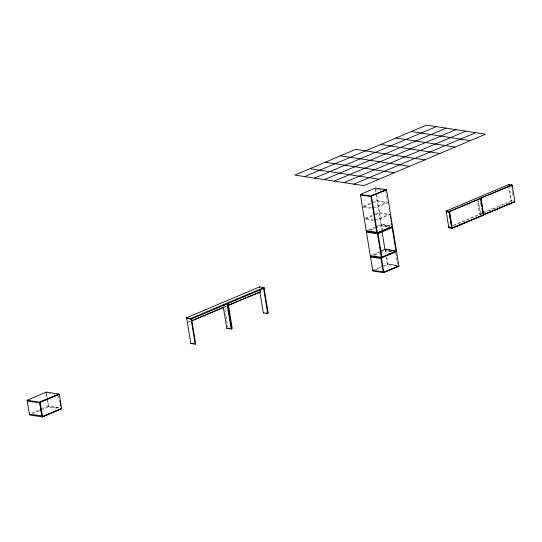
<?xml version="1.0" encoding="UTF-8"?>
<svg xmlns="http://www.w3.org/2000/svg" width="542" height="542" viewBox="0 0 542 542"><rect width="100%" height="100%" fill="white"/><g stroke="black" fill="none" stroke-linecap="round" stroke-linejoin="round"><path stroke-width="0.41" stroke-dasharray="2.71 2.03" d="M370.315 203.291L362.883 206.434L373.377 208.04L387.503 202.071L377.008 200.465L373.289 202.037M363.743 206.848L372.666 203.074M373.404 202.762L377.124 201.19L387.618 202.796L374.983 208.135M372.259 215.303L364.827 218.446L374.515 219.93M375.233 214.049L378.953 212.478L389.447 214.083L389.562 214.808L376.927 220.147M372.381 216.028L364.942 219.171L373.824 220.526M375.355 214.774L379.068 213.202L389.562 214.808M375.321 220.052L389.447 214.083M368.506 229.727L374.597 227.152M377.638 225.865L381.446 224.259L391.134 225.736M369.387 230.126L374.712 227.877M375.477 227.552L381.561 224.984L390.443 226.339M371.026 230.208L374.834 228.602M375.592 228.277L381.683 225.709L389.549 226.908M188.711 321.928L190.269 321.27M224.971 306.603L226.522 305.952M188.46 322.334L190.012 321.684M224.713 307.016L226.265 306.359M372.544 254.632L379.393 251.739M374.183 254.713L379.508 252.464M374.298 255.445L379.624 253.189M380.389 252.87L385.714 250.614L388.14 250.987M453.369 225.14L482.014 213.04M482.793 212.708L511.438 200.601L513.613 200.933M453.491 225.872L481.357 214.09M484.453 212.782L511.553 201.326L509.344 187.708M31.666 413.255L41.639 409.041M42.405 408.715L48.543 406.121L60.23 407.909M32.554 413.654L40.223 410.416M40.989 410.091L48.658 406.846L58.678 408.377M372.639 270.309L381.771 266.447M382.537 266.129L387.862 263.879L397.55 265.356M375.802 269.747L381.128 267.497M384.176 266.21L387.977 264.604L396.053 265.837M513.064 201.17L510.889 200.831L508.796 187.938M375.145 188.962L377.564 189.334M378.37 189.456L381.602 189.951M481.533 214.076L480.083 213.853L477.732 199.348M480.984 214.307L479.534 214.083L477.441 201.19M362.998 207.159L371.88 208.521M390.586 225.967L380.897 224.49L375.809 193.094M388.214 227.023L381.134 225.939L381.785 229.984M388.946 251.109L391.365 251.481M391.622 251.834L385.166 250.851L385.701 254.164M397.001 265.594L387.313 264.11L386.243 257.477M49.186 393.6L50.86 393.858M58.848 408.011L47.994 406.351L46.788 398.892M511.96 189.991L512.217 191.604M512.353 192.41L512.874 195.635M479.955 199.212L480.341 201.631M480.476 202.437L480.862 204.856M478.539 200.723L480.632 213.623M385.64 190.567L386.846 197.999M395.796 253.283L396.331 256.596M396.466 257.423L397.001 260.743M397.137 261.569L397.672 264.882M375.694 188.731L376.229 192.037M376.765 195.337L382.334 229.754M385.714 250.614L386.25 253.934M386.792 257.247L387.977 264.604M375.274 189.788L375.681 192.268M224.896 309.475L225.845 315.322M225.98 316.155L227.742 327.022M58.373 395.01L58.909 398.323M46.395 392.862L47.201 397.835M47.337 398.661L48.658 406.846M45.982 393.919L46.653 398.065"/><path stroke-width="0.81" d="M304.679 176.597L426.446 125.134L485.585 134.179L363.824 185.642L294.821 175.086L355.708 149.355L424.704 159.91M314.536 178.101L436.303 126.638M324.394 179.612L446.161 128.149M334.251 181.116L456.018 129.653M344.109 182.627L465.876 131.164M353.967 184.131L475.734 132.668M360.355 194.436L375.572 188.006L386.067 189.612L370.85 196.041L360.355 194.436L372.761 271.034L383.255 272.64L397.713 266.529M386.541 189.795L370.924 196.096L386.541 189.795L392.503 226.61L376.886 232.911M371.514 196.536L360.471 195.161M366.771 230.458L366.223 230.689L376.717 232.294M387.455 228.446L389.014 227.87M366.345 231.414L377.361 233.101L392.577 226.664L396.615 251.576L381.392 258.006L370.376 256.325M392.699 227.389L377.476 233.826L366.46 232.139M191.631 318.892L195.696 343.96L195.147 344.19L190.798 343.526L186.617 317.734L259.679 286.853L264.029 287.517L268.202 313.317L267.66 313.547L263.31 312.883L259.923 291.989M187.281 318.229L186.739 318.459L191.082 319.123L264.144 288.242M186.617 317.734L190.967 318.398L264.029 287.517M514.453 201.773L451.743 228.277L448.844 227.83L446.127 211.062L508.836 184.558L511.736 185.005L512.095 187.6M511.736 185.005L449.027 211.509L451.743 228.277M191.821 320.613L193.372 319.963M194.924 319.306L223.643 307.165M228.074 305.295L238.168 301.027M239.72 300.37L242.044 299.387M243.602 298.73L245.926 297.748M247.477 297.091L260.424 291.921L260.031 289.503M446.127 211.062L449.623 211.644L480.856 198.44L483.545 215.045L452.313 228.25L451.791 228.168L449.101 211.563M480.727 199.971L480.456 198.311L512.21 185.188L514.9 201.793L483.146 214.917M191.563 321.027L224.164 307.246L223.778 304.828M228.595 305.376L260.424 291.921M60.419 409.088L42.005 416.866L29.485 414.955L27.1 400.24L46.28 392.137L58.8 394.048L58.922 394.772M380.911 251.095L385.477 249.164L387.056 249.408M371.04 256.82L370.491 257.05L381.534 258.426M449.277 226.874L448.729 227.105L451.628 227.552M396.493 250.851L381.277 257.281L370.261 255.6M58.8 394.048L39.627 402.157L42.005 416.866M389.244 254.388L391.527 253.426M389.251 254.476L391.514 253.514M393.025 252.877L394.535 252.24M451.791 228.168L483.545 215.045M483.904 214.598L513.62 202.037M27.1 400.24L40.223 402.293L59.274 394.237L61.632 408.79L42.574 416.839L42.052 416.764L39.702 402.211L59.274 394.237M190.798 343.526L191.346 343.296M223.392 307.429L226.78 328.323L227.328 328.093M263.31 312.883L263.859 312.653M226.78 328.323L231.129 328.987L232.22 328.52L228.162 303.452M373.187 270.079L372.639 270.309L383.14 271.915M42.439 415.91L29.363 414.224M42.052 416.764L60.352 409.027M397.645 266.474L383.302 272.531L398.926 266.23L396.568 251.684M411.222 131.564L470.368 140.608M396.006 138L455.144 147.045M380.782 144.429L439.928 153.474M340.484 155.791L409.488 166.34M511.689 185.113L512.21 185.188M325.261 162.221L394.264 172.776M310.044 168.657L379.041 179.206M514.378 201.719L514.9 201.793M480.334 198.365L480.856 198.44M446.249 211.793L449.142 212.234M391.981 226.529L392.503 226.61M388.628 249.645L390.199 249.889M391.778 250.126L394.136 250.492M398.404 266.156L398.926 266.23M266.027 312.985L268.202 313.317M228.053 328.201L229.503 328.425M192.071 343.411L193.521 343.628M27.215 400.965L39.742 402.882M61.111 408.709L61.632 408.79M508.836 184.558L508.952 185.289M480.978 198.392L483.667 214.998M480.991 201.631L481.262 203.291M481.533 204.951L481.797 206.617M482.068 208.277L482.339 209.937M482.61 211.597L482.875 213.257M482.068 208.656L482.326 210.269M482.59 211.881L482.847 213.494M449.623 211.644L452.313 228.25M390.47 216.773L390.735 218.426M391.006 220.079L391.27 221.732M391.541 223.385L391.805 225.032M392.151 227.626L395.951 251.082L384.928 249.395L382.049 231.603M378.025 233.595L381.825 257.05M371.446 196.177L377.408 232.992M383.824 272.612L377.361 233.101M370.85 196.041L376.839 233.019M380.87 257.931L383.255 272.64M263.595 288.48L267.66 313.547M259.679 286.853L259.794 287.578M227.613 303.683L231.678 328.757M227.064 303.913L231.129 328.987M190.967 318.398L195.147 344.19M59.857 400.579L60.128 402.232M60.399 403.892L60.663 405.552M61.07 408.038L61.185 408.763M46.28 392.137L46.395 392.862M40.223 402.293L42.574 416.839"/></g></svg>
